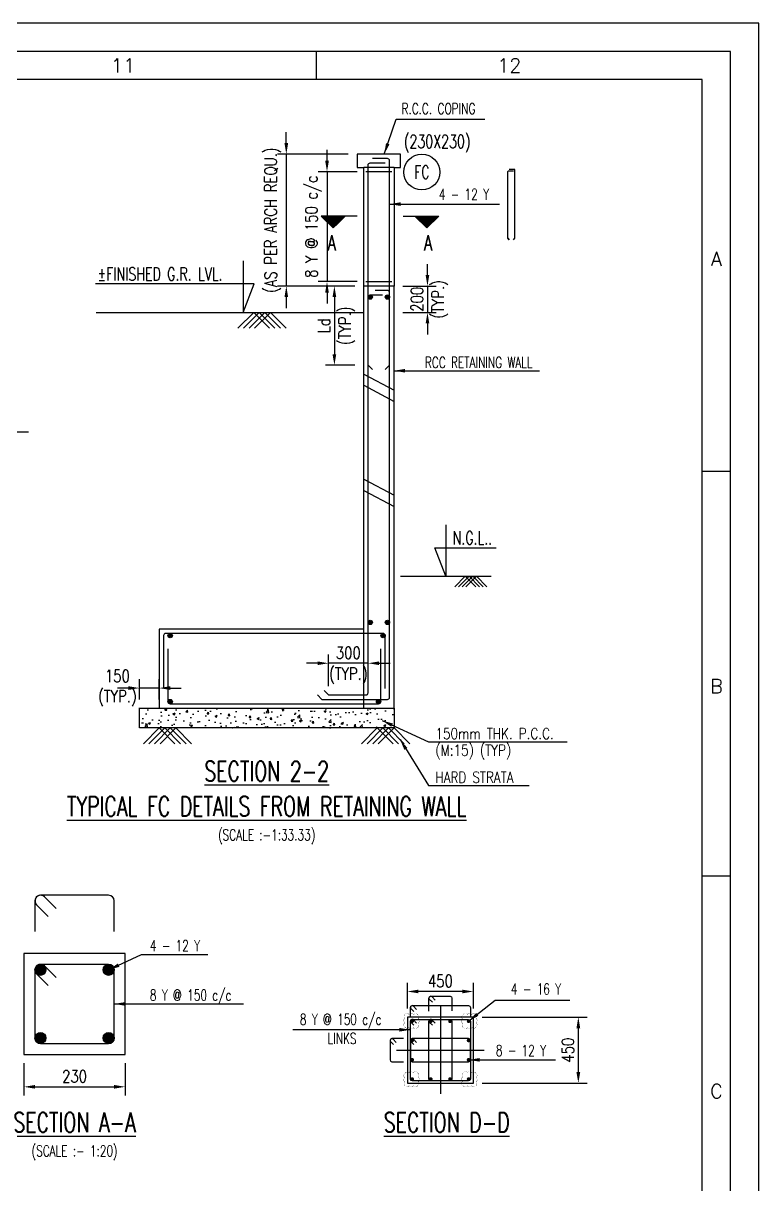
# Model space of a CAD drawing. Extents: x 455722 to 1142355, y -625363 to -272741.
# Drawn here: x 737893 to 754616, y -306790 to -280373 of the extents above; entities that cross this region are included whole.
import ezdxf
from ezdxf.enums import TextEntityAlignment as Align
from ezdxf.lldxf.tags import DXFTag

# ---------------------------------------------------------------- set-up
doc = ezdxf.new("R2010")
doc.units = 0
doc.header["$LTSCALE"] = 500
doc.header["$MEASUREMENT"] = 0
doc.layers.get('DEFPOINTS').update_dxf_attribs({"color": 4})
for name, color, linetype in [('COLUMN', 1, 'Continuous'), ('PNA', 10, 'Continuous'), ('S- PILE CAP', 4, 'Continuous'), ('S-COLUMN', 1, 'Continuous'), ('S-COLUMN CIRCLE', 9, 'Continuous'), ('S-COLUMN NO', 2, 'Continuous'), ('S-COLUMN SIZES', 2, 'Continuous'), ('S-CONCRET LINE', 4, 'Continuous'), ('S-DIM-1', 5, 'Continuous'), ('S-FOOTING', 4, 'Continuous'), ('S-LEVEL SECTION', 3, 'Continuous'), ('S-PCC', 9, 'Continuous'), ('S-REINFORCEMENT', 6, 'Continuous'), ('S-RETAINING WALL', 6, 'Continuous'), ('S-SECTION MARK', 1, 'Continuous'), ('S-STIRUPS)', 3, 'Continuous'), ('S-TEXT', 2, 'Continuous'), ('S-TEXT-1', 4, 'Continuous'), ('S-TITIL', 6, 'Continuous')]:
    doc.layers.add(name, color=color, linetype=linetype)
doc.layers.add('RIDE-PROFILE', color=8, linetype='Continuous', lineweight=25)
doc.styles.add('ROMANS', font='r.shx', dxfattribs={"width": 0.8, "height": 275, "bigfont": 'bigfont.shx'})
tags = doc.linetypes.add('CENTER', pattern=[2, 1.25, -0.25, 0.25, -0.25]).pattern_tags.tags
tags[10:11] = [DXFTag(74, 4), DXFTag(75, 0), DXFTag(340, '0'), DXFTag(46, 1.0), DXFTag(50, 0.0), DXFTag(44, 0.0), DXFTag(45, 0.0)]
tags[8:9] = [DXFTag(74, 4), DXFTag(75, 0), DXFTag(340, '0'), DXFTag(46, 1.0), DXFTag(50, 0.0), DXFTag(44, 0.0), DXFTag(45, 0.0)]
tags[6:7] = [DXFTag(74, 4), DXFTag(75, 0), DXFTag(340, '0'), DXFTag(46, 1.0), DXFTag(50, 0.0), DXFTag(44, 0.0), DXFTag(45, 0.0)]
tags[4:5] = [DXFTag(74, 4), DXFTag(75, 0), DXFTag(340, '0'), DXFTag(46, 1.0), DXFTag(50, 0.0), DXFTag(44, 0.0), DXFTag(45, 0.0)]
tags = doc.linetypes.add('HIDDEN', pattern=[0.375, 0.25, -0.125]).pattern_tags.tags
tags[6:7] = [DXFTag(74, 4), DXFTag(75, 0), DXFTag(340, '0'), DXFTag(46, 1.0), DXFTag(50, 0.0), DXFTag(44, 0.0), DXFTag(45, 0.0)]
tags[4:5] = [DXFTag(74, 4), DXFTag(75, 0), DXFTag(340, '0'), DXFTag(46, 1.0), DXFTag(50, 0.0), DXFTag(44, 0.0), DXFTag(45, 0.0)]
doc.dimstyles.new('dim10', dxfattribs={"dimtxt": 250, "dimasz": 250, "dimexe": 200, "dimexo": 200, "dimgap": 100, "dimtad": 1, "dimdec": 0, "dimlfac": 0.1, "dimzin": 0, "dimdsep": 46, "dimtxsty": 'ROMANS', "dimcen": 0, "dimclrd": 5, "dimclre": 5, "dimclrt": 4, "dimadec": 0, "dimazin": 0, "dimtfac": 1, "dimtdec": 0, "dimtix": 1, "dimtofl": 0, "dimtmove": 2, "dimatfit": 3, "dimfxl": 0, "dimtolj": 1, "dimtzin": 0, "dimlwd": -1, "dimlwe": -1, "dimarcsym": 0})
doc.dimstyles.new('dim100', dxfattribs={"dimtxt": 250, "dimasz": 250, "dimexe": 200, "dimexo": 200, "dimgap": 100, "dimtad": 1, "dimdec": 0, "dimzin": 0, "dimdsep": 46, "dimtxsty": 'ROMANS', "dimcen": 0, "dimclrd": 5, "dimclre": 5, "dimclrt": 4, "dimadec": 0, "dimazin": 0, "dimtfac": 1, "dimtdec": 0, "dimtix": 1, "dimtofl": 0, "dimtmove": 2, "dimatfit": 3, "dimfxl": 0, "dimtolj": 1, "dimtzin": 0, "dimlwd": -1, "dimlwe": -1, "dimarcsym": 0})
doc.dimstyles.new('dim25', dxfattribs={"dimtxt": 250, "dimasz": 250, "dimexe": 200, "dimexo": 200, "dimgap": 100, "dimtad": 1, "dimdec": 0, "dimlfac": 0.25, "dimzin": 0, "dimdsep": 46, "dimtxsty": 'ROMANS', "dimcen": 0, "dimclrd": 5, "dimclre": 5, "dimclrt": 4, "dimadec": 0, "dimazin": 0, "dimtfac": 1, "dimtdec": 0, "dimtix": 1, "dimtofl": 0, "dimtmove": 2, "dimatfit": 3, "dimfxl": 0, "dimtolj": 1, "dimtzin": 0, "dimlwd": -1, "dimlwe": -1, "dimarcsym": 0})
doc.dimstyles.new('dim33.33', dxfattribs={"dimtxt": 250, "dimasz": 250, "dimexe": 200, "dimexo": 200, "dimgap": 100, "dimtad": 1, "dimdec": 0, "dimlfac": 0.333331, "dimzin": 0, "dimdsep": 46, "dimtxsty": 'ROMANS', "dimcen": 0, "dimclrd": 5, "dimclre": 5, "dimclrt": 4, "dimadec": 0, "dimazin": 0, "dimtfac": 1, "dimtdec": 0, "dimtix": 1, "dimtofl": 0, "dimtmove": 2, "dimatfit": 3, "dimfxl": 0, "dimtolj": 1, "dimtzin": 0, "dimlwd": -1, "dimlwe": -1, "dimarcsym": 0})

# ---------------------------------------------------------------- blocks, each defined once
blk = doc.blocks.new('SHEET')
at = {"elevation": -8, "flags": 128}
blk.add_lwpolyline([(674017, -125881), (763101, -125881), (763101, -63214), (674017, -63214)], close=True, dxfattribs=at)
at = {"layer": 'PNA'}
for p, q in [((754795, -63743, -8), (754795, -64273, -8)), ((762042, -71620, -8), (762572, -71620, -8)), ((762042, -79220, -8), (762572, -79220, -8))]:
    blk.add_line(p, q, dxfattribs=at)
at = {"layer": 'PNA', "color": 1, "elevation": -8}
for points in [[(675076, -125351), (762572, -125351), (762572, -63743), (675076, -63743)], [(676135, -124822), (762042, -124822), (762042, -64273), (676135, -64273)]]:
    blk.add_lwpolyline(points, close=True, dxfattribs=at)
at = {"layer": 'PNA', "style": 'ROMANS'}
for s, height, p in [('11', 264.8, (751172, -64008, -8)), ('12', 264.8, (758419, -64008, -8)), ('A', 265, (762307, -67636, -8)), ('B', 265, (762307, -75660, -8)), ('C', 265, (762307, -83260, -8))]:
    blk.add_text(s, height=height, dxfattribs=at).set_placement(p, align=Align.MIDDLE)
blk = doc.blocks.new('*D315')
at = {"layer": 'DEFPOINTS', "color": 0}
for p in [(737910, -301527), (737175, -303827), (737910, -303827)]:
    blk.add_point(p, dxfattribs=at)
at = {"layer": 'S-DIM-1', "color": 5}
for p, q in [((737710, -301527), (736975, -301527)), ((737175, -301777), (737175, -303577)), ((737710, -303827), (736975, -303827))]:
    blk.add_line(p, q, dxfattribs=at)
for points in [[(737134, -301777), (737217, -301777), (737175, -301527)], [(737134, -303577), (737217, -303577), (737175, -303827)]]:
    blk.add_solid(points, dxfattribs=at)
at = {"layer": 'S-DIM-1', "color": 4, "insert": (736938, -302677), "char_height": 275, "attachment_point": 5, "rotation": 90, "style": 'ROMANS'}
blk.add_mtext('\\A1;230', dxfattribs=at)
blk = doc.blocks.new('*D316')
at = {"layer": 'DEFPOINTS', "color": 0}
for p in [(737910, -303827), (740210, -303827), (740210, -304562)]:
    blk.add_point(p, dxfattribs=at)
at = {"layer": 'S-DIM-1', "color": 5}
for p, q in [((737910, -304027), (737910, -304762)), ((740210, -304027), (740210, -304762)), ((738160, -304562), (739960, -304562))]:
    blk.add_line(p, q, dxfattribs=at)
for points in [[(738160, -304520), (738160, -304603), (737910, -304562)], [(739960, -304520), (739960, -304603), (740210, -304562)]]:
    blk.add_solid(points, dxfattribs=at)
at = {"layer": 'S-DIM-1', "color": 4, "insert": (739060, -304324), "char_height": 275, "attachment_point": 5, "style": 'ROMANS'}
blk.add_mtext('\\A1;230', dxfattribs=at)
blk = doc.blocks.new('*D320')
at = {"layer": 'DEFPOINTS', "color": 0}
for p in [(745484, -283350), (743875, -286350), (745634, -286350)]:
    blk.add_point(p, dxfattribs=at)
at = {"layer": 'S-DIM-1', "color": 5, "lineweight": -3}
for p, q in [((743875, -283100), (743875, -282850)), ((743875, -283350), (743875, -286350)), ((743875, -286600), (743875, -286850))]:
    blk.add_line(p, q, dxfattribs=at)
at = {"layer": 'S-DIM-1', "color": 5}
for p, q in [((745284, -283350), (743675, -283350)), ((745434, -286350), (743675, -286350))]:
    blk.add_line(p, q, dxfattribs=at)
for points in [[(743833, -283100), (743916, -283100), (743875, -283350)], [(743833, -286600), (743916, -286600), (743875, -286350)]]:
    blk.add_solid(points, dxfattribs=at)
at = {"layer": 'S-DIM-1', "color": 4, "insert": (743565, -284850), "char_height": 275, "attachment_point": 5, "rotation": 90, "style": 'ROMANS'}
blk.add_mtext('\\A1;(AS PER ARCH REQU.)', dxfattribs=at)
blk = doc.blocks.new('*D321')
at = {"layer": 'DEFPOINTS', "color": 0}
for p in [(745684, -283750), (744800, -286250), (745684, -286250)]:
    blk.add_point(p, dxfattribs=at)
at = {"layer": 'S-DIM-1', "color": 5, "lineweight": -3}
for p, q in [((744800, -283500), (744800, -283250)), ((744800, -283750), (744800, -286250)), ((744800, -286500), (744800, -286750))]:
    blk.add_line(p, q, dxfattribs=at)
at = {"layer": 'S-DIM-1', "color": 5}
for p, q in [((745484, -283750), (744600, -283750)), ((745484, -286250), (744600, -286250))]:
    blk.add_line(p, q, dxfattribs=at)
for points in [[(744758, -283500), (744842, -283500), (744800, -283750)], [(744758, -286500), (744842, -286500), (744800, -286250)]]:
    blk.add_solid(points, dxfattribs=at)
at = {"layer": 'S-DIM-1', "color": 4, "insert": (744491, -285000), "char_height": 275, "attachment_point": 5, "rotation": 90, "style": 'ROMANS'}
blk.add_mtext('\\A1;8 Y @ 150 c/c', dxfattribs=at)
blk = doc.blocks.new('*D340')
at = {"layer": 'DEFPOINTS', "color": 0}
for p in [(744834, -294929), (745734, -295524), (744834, -295650)]:
    blk.add_point(p, dxfattribs=at)
at = {"layer": 'S-DIM-1', "color": 5}
for p, q in [((744834, -295450), (744834, -294729)), ((745734, -295324), (745734, -294729))]:
    blk.add_line(p, q, dxfattribs=at)
at = {"layer": 'S-DIM-1', "color": 5, "lineweight": -3}
for p, q in [((744584, -294929), (744334, -294929)), ((745734, -294929), (744834, -294929)), ((745984, -294929), (746234, -294929))]:
    blk.add_line(p, q, dxfattribs=at)
at = {"layer": 'S-DIM-1', "color": 5}
for points in [[(744584, -294887), (744584, -294970), (744834, -294929)], [(745984, -294887), (745984, -294970), (745734, -294929)]]:
    blk.add_solid(points, dxfattribs=at)
at = {"layer": 'S-DIM-1', "color": 4, "char_height": 275, "style": 'ROMANS'}
for s, insert, attachment_point in [('\\A1;300', (745284, -294829), 8), ('\\A1;(TYP.)', (745284, -295029), 2)]:
    blk.add_mtext(s, dxfattribs=dict(at, insert=insert, attachment_point=attachment_point))
blk = doc.blocks.new('*D341')
at = {"layer": 'DEFPOINTS', "color": 0}
for p in [(740534, -295493), (740534, -295950), (740984, -295950)]:
    blk.add_point(p, dxfattribs=at)
at = {"layer": 'S-DIM-1', "color": 5}
for p, q in [((740534, -295750), (740534, -295293)), ((740984, -295750), (740984, -295293))]:
    blk.add_line(p, q, dxfattribs=at)
at = {"layer": 'S-DIM-1', "color": 5, "lineweight": -3}
for p, q in [((740284, -295493), (740034, -295493)), ((740984, -295493), (740534, -295493)), ((741234, -295493), (741484, -295493))]:
    blk.add_line(p, q, dxfattribs=at)
at = {"layer": 'S-DIM-1', "color": 5}
for points in [[(740284, -295451), (740284, -295535), (740534, -295493)], [(741234, -295451), (741234, -295535), (740984, -295493)]]:
    blk.add_solid(points, dxfattribs=at)
at = {"layer": 'S-DIM-1', "color": 4, "insert": (740034, -295493), "char_height": 275, "attachment_point": 5, "style": 'ROMANS'}
blk.add_mtext('\\A1;150\\P(TYP.)', dxfattribs=at)
blk = doc.blocks.new('*D342')
at = {"layer": 'DEFPOINTS', "color": 0}
for p in [(746324, -286350, -1), (746324, -286950, -1), (747084, -286950)]:
    blk.add_point(p, dxfattribs=at)
at = {"layer": 'S-DIM-1', "color": 5, "lineweight": -3}
for p, q in [((747084, -286100), (747084, -285850)), ((747084, -286350), (747084, -286950)), ((747084, -287200), (747084, -287450))]:
    blk.add_line(p, q, dxfattribs=at)
at = {"layer": 'S-DIM-1', "color": 5}
for p, q in [((746524, -286350), (747284, -286350)), ((746524, -286950), (747284, -286950))]:
    blk.add_line(p, q, dxfattribs=at)
for points in [[(747042, -286100), (747125, -286100), (747084, -286350)], [(747042, -287200), (747125, -287200), (747084, -286950)]]:
    blk.add_solid(points, dxfattribs=at)
at = {"layer": 'S-DIM-1', "color": 4, "char_height": 275, "rotation": 90, "style": 'ROMANS'}
for s, insert, attachment_point in [('\\A1;(TYP.)', (747184, -286650), 2), ('\\A1;200', (746984, -286650), 8)]:
    blk.add_mtext(s, dxfattribs=dict(at, insert=insert, attachment_point=attachment_point))
blk = doc.blocks.new('*D343')
at = {"layer": 'DEFPOINTS', "color": 0}
for p in [(745634, -286350), (744968, -288150), (745634, -288150)]:
    blk.add_point(p, dxfattribs=at)
at = {"layer": 'S-DIM-1', "color": 5}
for p, q in [((745434, -286350), (744768, -286350)), ((745434, -288150), (744768, -288150))]:
    blk.add_line(p, q, dxfattribs=at)
at = {"layer": 'S-DIM-1', "color": 5, "lineweight": -3}
blk.add_line((744968, -286600), (744968, -287900), dxfattribs=at)
at = {"layer": 'S-DIM-1', "color": 5}
for points in [[(744926, -286600), (745010, -286600), (744968, -286350)], [(744926, -287900), (745010, -287900), (744968, -288150)]]:
    blk.add_solid(points, dxfattribs=at)
at = {"layer": 'S-DIM-1', "color": 4, "char_height": 275, "rotation": 90, "style": 'ROMANS'}
for s, insert, attachment_point in [('\\A1;(TYP.)', (745068, -287250), 2), ('\\A1;Ld', (744868, -287250), 8)]:
    blk.add_mtext(s, dxfattribs=dict(at, insert=insert, attachment_point=attachment_point))
blk = doc.blocks.new('*D359')
at = {"layer": 'DEFPOINTS', "color": 0}
for p in [(746628, -302394), (746628, -302978), (748128, -302978)]:
    blk.add_point(p, dxfattribs=at)
at = {"layer": 'S-DIM-1', "color": 5}
for p, q in [((746628, -302778), (746628, -302194)), ((748128, -302778), (748128, -302194)), ((747878, -302394), (746878, -302394))]:
    blk.add_line(p, q, dxfattribs=at)
for points in [[(746878, -302352), (746878, -302435), (746628, -302394)], [(747878, -302352), (747878, -302435), (748128, -302394)]]:
    blk.add_solid(points, dxfattribs=at)
at = {"layer": 'S-DIM-1', "color": 4, "insert": (747378, -302156), "char_height": 275, "attachment_point": 5, "style": 'ROMANS'}
blk.add_mtext('\\A1;450', dxfattribs=at)
blk = doc.blocks.new('*D360')
at = {"layer": 'DEFPOINTS', "color": 0}
for p in [(748128, -302978), (748128, -304478), (750514, -304478)]:
    blk.add_point(p, dxfattribs=at)
at = {"layer": 'S-DIM-1', "color": 5}
for p, q in [((748328, -302978), (750714, -302978)), ((750514, -303228), (750514, -304228)), ((748328, -304478), (750714, -304478))]:
    blk.add_line(p, q, dxfattribs=at)
for points in [[(750472, -303228), (750556, -303228), (750514, -302978)], [(750472, -304228), (750556, -304228), (750514, -304478)]]:
    blk.add_solid(points, dxfattribs=at)
at = {"layer": 'S-DIM-1', "color": 4, "insert": (750277, -303728), "char_height": 275, "attachment_point": 5, "rotation": 90, "style": 'ROMANS'}
blk.add_mtext('\\A1;450', dxfattribs=at)

msp = doc.modelspace()

# ---------------------------------------------------------------- hatches: boundary and pattern name
at = {"layer": 'S-PCC', "linetype": 'ByBlock'}
h = msp.add_hatch(dxfattribs=at)
h.set_pattern_fill('AR-CONC,_O', color=256, scale=66.666667)
h.set_pattern_definition([(50, (-16355883.76, 115376.9), (478.173455, -41.834757), [50, -550]), (355, (-16355883.76, 115376.9), (-92.500889, 501.461422), [40, -440]), (100.4514445, (-16355843.9, 115373.4), (385.672564, 459.626661), [42.493461, -467.428075]), (46.1842, (-16355883.76, 115510.23), (711.49422, -110.346187), [75, -825]), (96.6356355, (-16355824.5, 115501.04), (623.107964, 649.4124), [63.740228, -701.142507]), (351.184164, (-16355883.76, 115510.2), (623.107963, 649.4124), [60, -660]), (21, (-16355817.1, 115476.9), (397.938035, -268.412594), [50, -550]), (326, (-16355817.1, 115476.9), (162.210221, 483.433363), [40, -440]), (71.4514447, (-16355783.93, 115454.53), (560.148251, 215.020769), [42.49346, -467.428075]), (37.5, (-16355883.76, 115376.9), (8.1065702, 221.9292359), [0, -434.6666667, 0, -446.6666667, 0, -441.6666667]), (7.5, (-16355883.76, 115376.9), (175.3796916, 262.9411413), [0, -254.6666667, 0, -424.6666667, 0, -168.3333333]), (327.5, (-16356032.43, 115376.9), (355.8816241, -15.0365812), [0, -166.6666667, 0, -520, 0, -690]), (317.5, (-16356099.1, 115376.9), (388.7907796, 66.736655), [0, -216.6666667, 0, -345.3333333, 0, -490])])
h.paths.add_polyline_path([(740533.664, -296400.322), (740533.664, -295950.322), (746323.664, -295950.322), (746323.664, -296400.322)])
at = {"layer": 'S-SECTION MARK', "ltscale": 5}
h = msp.add_hatch(dxfattribs=at)
h.set_pattern_fill('ANSI31', color=256, scale=172.406964, angle=180, style=0)
h.set_pattern_definition([(225, (821719.792, -282922.888), (15.2387667, -15.2387667), [])])
h.paths.add_polyline_path([(744942.671, -285028.995), (744670.806, -284761.866), (745214.537, -284761.866)])
h = msp.add_hatch(dxfattribs=at)
h.set_pattern_fill('ANSI31', color=256, scale=172.406964, angle=180, style=0)
h.set_pattern_definition([(225, (821665.794, -282922.888), (15.2387667, -15.2387667), [])])
h.paths.add_polyline_path([(747068.654, -285028.995), (747340.519, -284761.866), (746796.788, -284761.866)])

# ---------------------------------------------------------------- linework, layer by layer
at = {"ltscale": 0.3}
for points in [[(746570.543, -302921.566, 0, 10, -0.52056705), (746670.543, -302921.566, 0, 10, -0.52056705), (746770.543, -302921.566, 0, 10, -0.52056705), (746868.043, -302924.066, 0, 10, -0.52056705), (746868.043, -303024.066, 0, 10, -0.52056705), (746868.043, -303124.066, 0, 10, -0.52056705), (746857.543, -303213.566, 0, 10, -0.52056705), (746757.543, -303213.566, 0, 10, -0.52056705), (746657.543, -303213.566, 0, 10, -0.52056705), (746570.543, -303200.566, 0, 10, -0.52056705), (746570.543, -303100.566, 0, 10, -0.52056705), (746570.543, -303000.566, 0, 10, -0.52056705)], [(748186.439, -302921.566, 0, 10, 0.52056705), (748086.439, -302921.566, 0, 10, 0.52056705), (747986.439, -302921.566, 0, 10, 0.52056705), (747888.939, -302924.066, 0, 10, 0.52056705), (747888.939, -303024.066, 0, 10, 0.52056705), (747888.939, -303124.066, 0, 10, 0.52056705), (747899.439, -303213.566, 0, 10, 0.52056705), (747999.439, -303213.566, 0, 10, 0.52056705), (748099.439, -303213.566, 0, 10, 0.52056705), (748186.439, -303200.566, 0, 10, 0.52056705), (748186.439, -303100.566, 0, 10, 0.52056705), (748186.439, -303000.566, 0, 10, 0.52056705)], [(746570.543, -304533.899, 0, 10, 0.52056705), (746670.543, -304533.899, 0, 10, 0.52056705), (746770.543, -304533.899, 0, 10, 0.52056705), (746868.043, -304531.399, 0, 10, 0.52056705), (746868.043, -304431.399, 0, 10, 0.52056705), (746868.043, -304331.399, 0, 10, 0.52056705), (746857.543, -304241.899, 0, 10, 0.52056705), (746757.543, -304241.899, 0, 10, 0.52056705), (746657.543, -304241.899, 0, 10, 0.52056705), (746570.543, -304254.899, 0, 10, 0.52056705), (746570.543, -304354.899, 0, 10, 0.52056705), (746570.543, -304454.899, 0, 10, 0.52056705)], [(748186.439, -304533.899, 0, 10, -0.52056705), (748086.439, -304533.899, 0, 10, -0.52056705), (747986.439, -304533.899, 0, 10, -0.52056705), (747888.939, -304531.399, 0, 10, -0.52056705), (747888.939, -304431.399, 0, 10, -0.52056705), (747888.939, -304331.399, 0, 10, -0.52056705), (747899.439, -304241.899, 0, 10, -0.52056705), (747999.439, -304241.899, 0, 10, -0.52056705), (748099.439, -304241.899, 0, 10, -0.52056705), (748186.439, -304254.899, 0, 10, -0.52056705), (748186.439, -304354.899, 0, 10, -0.52056705), (748186.439, -304454.899, 0, 10, -0.52056705)]]:
    msp.add_lwpolyline(points, format="xyseb", close=True, dxfattribs=at)
at = {"layer": 'COLUMN', "linetype": 'Continuous'}
msp.add_lwpolyline([(746628.491, -304477.733), (748128.491, -304477.733), (748128.491, -302977.733), (746628.491, -302977.733)], close=True, dxfattribs=at)
at = {"layer": 'RIDE-PROFILE', "color": 2, "linetype": 'HIDDEN', "ltscale": 1000}
for p, q in [((745633.664, -288350.322, 9.84), (746323.664, -288717.666, 9.84)), ((745633.664, -288605.222, 9.84), (746323.664, -288972.565, 9.84)), ((745633.664, -290741.237, 6.64), (746323.664, -291108.581, 6.64)), ((745633.664, -290996.136, 6.64), (746323.664, -291363.48, 6.64))]:
    msp.add_line(p, q, dxfattribs=at)
at = {"layer": 'S- PILE CAP', "color": 8, "linetype": 'HIDDEN', "ltscale": 1500}
msp.add_line((745633.664, -295950.322, 10.64), (745633.664, -294150.322, 10.64), dxfattribs=at)
at = {"layer": 'S-COLUMN', "color": 4}
msp.add_line((745633.664, -286311.318, 10.64), (745633.664, -283650.322, 10.64), dxfattribs=at)
at = {"layer": 'S-COLUMN', "color": 8, "linetype": 'HIDDEN', "ltscale": 750}
msp.add_line((746323.664, -283650.322, 10.64), (745633.664, -283650.322, 10.64), dxfattribs=at)
at = {"layer": 'S-COLUMN', "color": 4, "elevation": 10.64}
for points in [[(745633.664, -286350.322), (745633.664, -283650.322)], [(746323.664, -283650.322), (746323.664, -286350.322)]]:
    msp.add_lwpolyline(points, dxfattribs=at)
at = {"layer": 'S-COLUMN', "color": 4, "ltscale": 5}
msp.add_lwpolyline([(737910.447, -301526.733), (737910.447, -303826.733), (740210.447, -303826.733), (740210.447, -301526.733)], close=True, dxfattribs=at)
at = {"layer": 'S-COLUMN CIRCLE'}
msp.add_circle((746956.189, -283757.848, 10.64), 407.525, dxfattribs=at)
at = {"layer": 'S-CONCRET LINE', "elevation": 10.64}
for points in [[(745483.664, -283350.322), (745483.664, -283650.322), (745633.664, -283650.322)], [(746323.664, -283650.322), (746473.664, -283650.322), (746473.664, -283350.322), (745483.664, -283350.322)]]:
    msp.add_lwpolyline(points, dxfattribs=at)
at = {"layer": 'S-FOOTING', "elevation": 10.64}
msp.add_lwpolyline([(745633.664, -294150.322), (740983.664, -294150.322), (740983.664, -295950.322), (746323.664, -295950.322)], dxfattribs=at)
at = {"layer": 'S-LEVEL SECTION'}
for p, q in [((739554.801, -286950.322, 10.64), (745633.664, -286950.322, 10.64)), ((746473.664, -292950.322, 10.64), (748533.365, -292950.322, 10.64))]:
    msp.add_line(p, q, dxfattribs=at)
at = {"layer": 'S-LEVEL SECTION', "elevation": 10.64}
for points in [[(742895.011, -285779.923), (742895.011, -286950.322), (743145.011, -286300.322), (739534.382, -286300.322)], [(747503.515, -291779.923), (747503.515, -292950.322), (747253.515, -292300.322), (748647.246, -292300.322)]]:
    msp.add_lwpolyline(points, dxfattribs=at)
at = {"layer": 'S-PCC', "elevation": 10.64}
for points in [[(742774.739, -287308.295), (743132.712, -286950.322), (743490.684, -287308.295)], [(742901.301, -287308.295), (743259.274, -286950.322), (743617.247, -287308.295)], [(743027.864, -287308.295), (743385.837, -286950.322), (743743.809, -287308.295)], [(743154.426, -287308.295), (743512.399, -286950.322), (743870.372, -287308.295)], [(748183.347, -293188.971), (747944.698, -292950.322), (747706.049, -293188.971)], [(748267.722, -293188.971), (748029.073, -292950.322), (747790.424, -293188.971)], [(748352.097, -293188.971), (748113.448, -292950.322), (747874.799, -293188.971)], [(748436.472, -293188.971), (748197.823, -292950.322), (747959.174, -293188.971)], [(741341.637, -296758.295), (740983.664, -296400.322), (740625.691, -296758.295)], [(741468.199, -296758.295), (741110.226, -296400.322), (740752.254, -296758.295)], [(741594.762, -296758.295), (741236.789, -296400.322), (740878.816, -296758.295)], [(741721.324, -296758.295), (741363.351, -296400.322), (741005.379, -296758.295)], [(745586.004, -296758.295), (745943.976, -296400.322), (746301.949, -296758.295)], [(745712.566, -296758.295), (746070.539, -296400.322), (746428.512, -296758.295)], [(745839.129, -296758.295), (746197.101, -296400.322), (746555.074, -296758.295)], [(745965.691, -296758.295), (746323.664, -296400.322), (746681.637, -296758.295)]]:
    msp.add_lwpolyline(points, dxfattribs=at)
msp.add_lwpolyline([(740533.664, -296400.322), (740533.664, -295950.322), (746323.664, -295950.322), (746323.664, -296400.322)], close=True, dxfattribs=at)
at = {"layer": 'S-REINFORCEMENT', "color": 5, "ltscale": 10, "elevation": 10.64}
for points in [[(746123.664, -288250.322), (746223.664, -288150.322), (746223.664, -283500.322, 0.414213562), (746173.664, -283450.322), (745833.664, -283450.322)], [(745733.664, -288150.322), (745833.664, -288250.322), (745733.664, -288150.322), (745733.664, -283600.322, -0.414213562), (745783.664, -283550.322), (746123.664, -283550.322)], [(749040.164, -285296.185), (749073.497, -285262.851), (749073.497, -283712.851, 0.414213562), (749056.831, -283696.185), (748943.497, -283696.185)], [(748910.164, -285262.851), (748943.497, -285296.185), (748910.164, -285262.851), (748910.164, -283746.185, -0.414213562), (748926.831, -283729.518), (749040.164, -283729.518)], [(744583.664, -295650.322), (744683.664, -295750.322), (746173.664, -295750.322, 0.414213562), (746223.664, -295700.322), (746223.664, -286500.322, 0.414213562), (746173.664, -286450.322), (745893.664, -286450.322)], [(744733.664, -295550.322), (744833.664, -295650.322), (745683.664, -295650.322, 0.414213562), (745733.664, -295600.322), (745733.664, -286600.322, -0.414213562), (745783.664, -286550.322), (746063.664, -286550.322)], [(746123.664, -295500.322), (746123.664, -294300.322, 0.414213562), (746073.664, -294250.322), (741133.664, -294250.322, 0.414213562), (741083.664, -294300.322), (741083.664, -295500.322)], [(741183.664, -294600.322), (741183.664, -295800.322, 0.414213562), (741233.664, -295850.322), (745973.664, -295850.322, 0.414213562), (746023.664, -295800.322), (746023.664, -294600.322)]]:
    msp.add_lwpolyline(points, format="xyb", dxfattribs=at)
at = {"layer": 'S-REINFORCEMENT', "color": 5, "ltscale": 10, "const_width": 50, "elevation": 10.64}
for points in [[(745758.664, -286600.322, 1), (745808.664, -286600.322, 1)], [(746148.664, -286600.322, 1), (746198.664, -286600.322, 1)], [(745758.664, -294000.321, 1), (745808.664, -294000.321, 1)], [(746148.664, -294000.321, 1), (746198.664, -294000.321, 1)], [(741258.664, -294300.322, 1), (741208.664, -294300.322, 1)], [(746048.664, -294300.322, -1), (746098.664, -294300.322, -1)], [(741258.664, -295800.322, -1), (741208.664, -295800.322, -1)], [(745948.664, -295800.322, 1), (745998.664, -295800.322, 1)]]:
    msp.add_lwpolyline(points, format="xyb", close=True, dxfattribs=at)
at = {"layer": 'S-REINFORCEMENT', "color": 8, "const_width": 125}
for points in [[(738285.446, -301839.221, -1), (738285.446, -301964.221, -1)], [(739835.448, -301839.221, 1), (739835.448, -301964.221, 1)], [(738285.446, -303514.245, 1), (738285.446, -303389.245, 1)], [(739835.448, -303514.245, -1), (739835.448, -303389.245, -1)]]:
    msp.add_lwpolyline(points, format="xyb", close=True, dxfattribs=at)
at = {"layer": 'S-REINFORCEMENT', "color": 6, "const_width": 41.625}
for points in [[(746757.72, -303069.441, 1), (746716.012, -303069.441, 1)], [(747159.061, -303091.462, -1), (747159.061, -303049.754, -1)], [(747597.922, -303091.462, -1), (747597.922, -303049.754, -1)], [(747999.262, -303069.441, -1), (748040.97, -303069.441, -1)], [(746757.72, -303508.302, 1), (746716.012, -303508.302, 1)], [(747998.429, -303508.312, -1), (748040.137, -303508.312, -1)], [(746757.72, -303947.163, 1), (746716.012, -303947.163, 1)], [(747998.429, -303947.173, -1), (748040.137, -303947.173, -1)], [(746757.72, -304386.024, -1), (746716.012, -304386.024, -1)], [(747159.061, -304364.504, 1), (747159.061, -304406.212, 1)], [(747597.922, -304364.504, 1), (747597.922, -304406.212, 1)], [(747999.262, -304386.024, 1), (748040.97, -304386.024, 1)]]:
    msp.add_lwpolyline(points, format="xyb", close=True, dxfattribs=at)
at = {"layer": 'S-REINFORCEMENT', "color": 5, "ltscale": 10}
for centre in [(745783.664, -286600.322, 10.64), (746173.664, -286600.322, 10.64), (745783.664, -294000.321, 10.64), (746173.664, -294000.321, 10.64), (741233.664, -294300.322, 10.64), (746073.664, -294300.322, 10.64), (741233.664, -295800.322, 10.64), (745973.664, -295800.322, 10.64)]:
    msp.add_circle(centre, 50, dxfattribs=at)
at = {"layer": 'S-REINFORCEMENT', "color": 8}
for centre in [(738285.446, -301901.721), (739835.448, -301901.721), (738285.446, -303451.745), (739835.448, -303451.745)]:
    msp.add_circle(centre, 125, dxfattribs=at)
at = {"layer": 'S-RETAINING WALL', "color": 4}
msp.add_line((746323.664, -286350.322, 10.64), (745633.664, -286350.322, 10.64), dxfattribs=at)
at = {"layer": 'S-RETAINING WALL', "linetype": 'CENTER', "ltscale": 5}
for p, q in [((747378.491, -302736.317), (747378.491, -304719.148)), ((746380.817, -303727.733), (748376.165, -303727.733))]:
    msp.add_line(p, q, dxfattribs=at)
at = {"layer": 'S-RETAINING WALL', "color": 4, "elevation": 10.64}
for points in [[(745633.664, -294150.322), (745633.664, -286350.322)], [(746323.664, -295950.322), (746323.664, -286350.322)]]:
    msp.add_lwpolyline(points, dxfattribs=at)
at = {"layer": 'S-SECTION MARK'}
for p, q in [((745483.664, -284761.866, 10.64), (744670.806, -284761.866, 10.64)), ((744670.806, -284761.866, 10.64), (744942.671, -285028.995, 10.64)), ((745214.537, -284761.866, 10.64), (744942.671, -285028.995, 10.64)), ((746527.661, -284761.866, 10.64), (747340.519, -284761.866, 10.64)), ((746796.788, -284761.866, 10.64), (747068.654, -285028.995, 10.64)), ((747340.519, -284761.866, 10.64), (747068.654, -285028.995, 10.64))]:
    msp.add_line(p, q, dxfattribs=at)
at = {"layer": 'S-STIRUPS)', "color": 2, "ltscale": 750}
for p, q in [((746273.664, -283750.322, 10.64), (745683.664, -283750.322, 10.64)), ((746273.664, -286250.322, 10.64), (745683.664, -286250.322, 10.64))]:
    msp.add_line(p, q, dxfattribs=at)
at = {"layer": 'S-STIRUPS)', "color": 8}
for points in [[(739960.447, -301026.733), (739960.448, -300331.234, 0.414213562), (739835.448, -300206.234), (738285.448, -300206.233, 0.668179418), (738197.056, -300419.618), (738462.223, -300684.787)], [(738639, -300508.011), (738373.834, -300242.842, 0.668179418), (738160.447, -300331.233), (738160.447, -301026.733)], [(738639, -302078.5), (738373.834, -301813.331, 0.668179418), (738160.447, -301901.722), (738160.447, -303451.743, 0.414213562), (738285.447, -303576.743), (739835.447, -303576.744, 0.414213562), (739960.447, -303451.744), (739960.448, -301901.722, 0.414213562), (739835.448, -301776.722), (738285.448, -301776.722, 0.668179418), (738197.056, -301990.107), (738462.223, -302255.276)]]:
    msp.add_lwpolyline(points, format="xyb", dxfattribs=at)
at = {"layer": 'S-STIRUPS)', "linetype": 'ByBlock', "lineweight": -2, "ltscale": 20}
for points in [[(746695.213, -302951.566), (746695.158, -302756.566, -0.414213562), (746736.491, -302715.233), (748020.116, -302715.608, -0.414213562), (748061.449, -302756.941), (748061.505, -302951.566)], [(746834.268, -302803.391), (746768.331, -302729.688, 0.953205963), (746702.938, -302781.059), (746772.394, -302848.8)], [(747114.713, -302843.566), (747114.658, -302543.566, -0.414213562), (747155.991, -302502.233), (747599.616, -302502.608, -0.414213562), (747640.949, -302543.941), (747641.005, -302836.566)], [(747256.462, -302591.558), (747190.526, -302517.855, 0.953205963), (747125.133, -302569.225), (747194.588, -302636.966)], [(746834.268, -303115.891), (746768.331, -303042.188, 0.953205963), (746702.938, -303093.559), (746772.394, -303161.3)], [(747256.462, -303117.058), (747190.526, -303043.355, 0.953205963), (747125.133, -303094.725), (747194.588, -303162.466)], [(746541.043, -303463.791), (746275.839, -303463.712, 0.414213562), (746234.505, -303505.045), (746234.88, -303948.67, 0.414213562), (746276.214, -303990.004), (746541.043, -303990.083)], [(746373.616, -303554.753), (746307.68, -303481.049, 0.953205963), (746242.286, -303532.42), (746311.742, -303600.161)], [(746834.268, -303554.753), (746768.331, -303481.049, 0.953205963), (746702.938, -303532.42), (746772.394, -303600.161)]]:
    msp.add_lwpolyline(points, format="xyb", dxfattribs=at)
for points in [[(746736.491, -303027.733), (748020.116, -303028.108, -0.414213562), (748061.449, -303069.441), (748061.824, -304386.399, -0.414213562), (748020.491, -304427.733), (746736.866, -304427.358, -0.414213562), (746695.533, -304386.024), (746695.158, -303069.066, -0.414213562)], [(747155.991, -303027.733), (747599.616, -303028.108, -0.414213562), (747640.949, -303069.441), (747641.324, -304386.399, -0.414213562), (747599.991, -304427.733), (747156.366, -304427.358, -0.414213562), (747115.033, -304386.024), (747114.658, -303069.066, -0.414213562)], [(746695.157, -303505.045), (746695.532, -303948.67, 0.414213562), (746736.866, -303990.004), (748020.491, -303990.388, 0.414213562), (748061.824, -303949.055), (748061.449, -303505.43, 0.414213562), (748020.116, -303464.096), (746736.491, -303463.712, 0.414213562)]]:
    msp.add_lwpolyline(points, format="xyb", close=True, dxfattribs=at)

# ---------------------------------------------------------------- block references
at = {"xscale": 1.211507295708977, "yscale": 1.211507295708977, "zscale": 1.211507295708977}
msp.add_blockref('SHEET', (-169886.657, -203788.822, 9.11), dxfattribs=at)

# ---------------------------------------------------------------- texts
at = {"layer": 'S-COLUMN NO', "style": 'ROMANS', "width": 0.7}
msp.add_text('FC', height=300, dxfattribs=at).set_placement((746956.189, -283757.848, 10.64), align=Align.MIDDLE)
at = {"layer": 'S-COLUMN SIZES', "style": 'ROMANS', "width": 0.7}
msp.add_text('(230X230)', height=300, dxfattribs=at).set_placement((746548.664, -283062.99, 10.64), align=Align.MIDDLE_LEFT)
at = {"layer": 'S-LEVEL SECTION', "style": 'ROMANS', "width": 0.7}
for s, p in [('%%PFINISHED G.R. LVL.', (739581.145, -286075.322, 10.64)), ('N.G.L..', (747656.32, -292075.322, 10.64))]:
    msp.add_text(s, height=300, dxfattribs=at).set_placement(p, align=Align.MIDDLE_LEFT)
at = {"layer": 'S-SECTION MARK', "style": 'ROMANS', "width": 0.7}
for p in [(744909.728, -285365.126, 10.64), (747101.597, -285365.126, 10.64)]:
    msp.add_text('A', height=350, dxfattribs=at).set_placement(p, align=Align.MIDDLE)
at = {"layer": 'S-TEXT', "style": 'ROMANS', "width": 0.7}
for s, p in [('(SCALE :-1:33.33)', (743428.664, -298832.511, 10.64)), ('(SCALE :- 1:20)', (739060.447, -306019.971))]:
    msp.add_text(s, height=250, dxfattribs=at).set_placement(p, align=Align.MIDDLE_CENTER)
at = {"layer": 'S-TEXT-1', "style": 'ROMANS'}
for s, width, p in [('R.C.C. COPING', 0.7, (746494.164, -282316.068, 10.64)), ('4 - 12 Y', 0.7, (747342.998, -284261.366, 10.64)), ('RCC RETAINING WALL', 0.7, (747026.966, -288086.633, 10.64)), ('150mm THK. P.C.C.', 0.8, (747265.336, -296529.037, 200.226)), ('(M:15) (TYP)', 0.8, (747265.336, -296905.608, 200.226)), ('HARD STRATA ', 0.8, (747265.336, -297521.794, 200.226)), ('4 - 12 Y', 0.7, (740773.46, -301352.118)), ('8 Y @ 150 c/c', 0.7, (740773.46, -302476.733))]:
    msp.add_text(s, height=250, dxfattribs=dict(at, width=width)).set_placement(p, align=Align.MIDDLE_LEFT)
at = {"layer": 'S-TEXT-1', "style": 'ROMANS', "width": 0.7}
for s, p in [('4 - 16 Y', (749553.016, -302338.066)), ('8 Y @ 150 c/c', (745109.009, -303027.063)), ('LINKS', (745142, -303462.259)), ('8 - 12 Y', (749209.361, -303736.566))]:
    msp.add_text(s, height=250, dxfattribs=at).set_placement(p, align=Align.MIDDLE_CENTER)
at = {"layer": 'S-TITIL', "style": 'ROMANS', "width": 0.7}
for s, p in [('%%USECTION 2-2', (743428.664, -297382.511, 10.64)), ('%%UTYPICAL FC DETAILS FROM RETAINING WALL', (743428.664, -298182.511, 10.64)), ('%%USECTION A-A', (739060.447, -305369.971))]:
    msp.add_text(s, height=450, dxfattribs=at).set_placement(p, align=Align.MIDDLE_CENTER)
at = {"layer": 'S-TITIL', "color": 6, "style": 'ROMANS', "width": 0.7}
msp.add_text('%%USECTION D-D', height=450, dxfattribs=at).set_placement((747520.5, -305369.971), align=Align.MIDDLE_CENTER)

# ---------------------------------------------------------------- dimensions: what is measured, and where the dimension line sits
at = {"layer": 'S-DIM-1'}
for base, p1, p2, angle, text, override, picture, middle in [((743874.661, -286350.322, 10.64), (745483.664, -283350.322, 10.64), (745633.664, -286350.322, 10.64), 90, '(AS PER ARCH REQU.)', {"dimtofl": 1, "dimtmove": 0, "dimlwd": 65533}, '*D320', (743565.137, -284850.322, 10.64)), ((744800.161, -286250.322, 10.64), (745683.664, -283750.322, 10.64), (745683.664, -286250.322, 10.64), 90, '8 Y @ 150 c/c', {"dimtofl": 1, "dimtmove": 0, "dimlwd": 65533}, '*D321', (744490.637, -285000.322, 10.64)), ((747083.678, -286950.322, 11.893), (746323.664, -286350.322, 10.64), (746323.664, -286950.322, 10.64), 90, '<>\\X(TYP.)', {"dimtofl": 1, "dimtmove": 0, "dimlwd": 65533}, '*D342', (747083.678, -286650.322, 11.893)), ((744968.09, -288150.322, 10.64), (745633.664, -286350.322, 10.64), (745633.664, -288150.322, 10.64), 90, 'Ld\\X(TYP.)', {"dimtxt": 250, "dimasz": 250, "dimtofl": 1, "dimtmove": 0, "dimlwd": 65533}, '*D343', (744968.09, -287250.322, 10.64)), ((744833.664, -294928.619, 10.64), (745733.664, -295523.518, 10.64), (744833.664, -295650.322, 10.64), 180, '<>\\X(TYP.)', {"dimtxt": 250, "dimasz": 250, "dimtofl": 1, "dimtmove": 0, "dimlwd": 65533}, '*D340', (745283.664, -294928.619, 10.64))]:
    dim = msp.add_linear_dim(base=base, p1=p1, p2=p2, angle=angle, text=text, dimstyle='dim33.33', override=override, dxfattribs=at)
    dim.commit()
    dim.dimension.update_dxf_attribs({"geometry": picture, "text_midpoint": middle})
dim = msp.add_linear_dim(base=(740533.664, -295492.866, 10.64), p1=(740983.664, -295950.322, 10.64), p2=(740533.664, -295950.322, 10.64), angle=180, text='<>\\X(TYP.)', dimstyle='dim33.33', override={"dimtxt": 250, "dimasz": 250, "dimtofl": 1, "dimtmove": 1, "dimlwd": 65533}, dxfattribs=at)
dim.commit()
dim.dimension.update_dxf_attribs({"geometry": '*D341', "text_midpoint": (740033.664, -295492.866, 10.64), "dimtype": 160})
for base, p1, p2, angle, picture, middle in [((737175.358, -303826.733), (737910.447, -301526.733), (737910.447, -303826.733), 90, '*D315', (736937.858, -302676.733)), ((740210.447, -304561.821), (737910.447, -303826.733), (740210.447, -303826.733), 180, '*D316', (739060.447, -304324.321))]:
    dim = msp.add_linear_dim(base=base, p1=p1, p2=p2, angle=angle, dimstyle='dim10', dxfattribs=at)
    dim.commit()
    dim.dimension.update_dxf_attribs({"geometry": picture, "text_midpoint": middle})
dim = msp.add_linear_dim(base=(746628.491, -302393.819), p1=(748128.491, -302977.733), p2=(746628.491, -302977.733), text='450', dimstyle='dim33.33', dxfattribs=at)
dim.commit()
dim.dimension.update_dxf_attribs({"geometry": '*D359', "text_midpoint": (747378.491, -302156.319)})
dim = msp.add_linear_dim(base=(750514.092, -304477.733), p1=(748128.491, -302977.733), p2=(748128.491, -304477.733), angle=90, text='450', dimstyle='dim33.33', dxfattribs=at)
dim.commit()
dim.dimension.update_dxf_attribs({"geometry": '*D360', "text_midpoint": (750276.592, -303727.733)})

# ---------------------------------------------------------------- leaders
at = {"color": 1}
msp.add_leader([(734549.396, -289667.31, 9.84), (738009.679, -289667.31, 9.84)], dimstyle='dim100', override={"dimgap": 100, "dimtad": 0}, dxfattribs=at)
at = {"layer": 'S-CONCRET LINE', "linetype": 'ByBlock', "lineweight": -2, "ltscale": 20}
for points, override in [([(748020.116, -303069.441), (748625.629, -302590.179), (750324.247, -302590.179)], {"dimgap": 100, "dimtad": 0}), ([(748020.491, -303949.055), (749992.388, -303949.055)], {"dimtad": 0})]:
    msp.add_leader(points, dimstyle='dim100', override=override, dxfattribs=at)
at = {"layer": 'S-DIM-1'}
for points, dimstyle in [([(746099.555, -283350.322, 10.64), (746374.164, -282556.068, 10.64), (748386.661, -282556.068, 10.64)], 'dim33.33'), ([(746223.664, -284486.366, 10.64), (748719.86, -284486.366, 10.64)], 'dim100'), ([(746323.664, -288275.919, 10.64), (749629.828, -288275.919, 10.64)], 'dim100'), ([(746053.164, -296231.866, 10.64), (747109.664, -296717.322, 10.64), (750258.588, -296717.322, 10.64)], 'dim100'), ([(746461.586, -296664.807, 10.64), (747109.664, -297710.08, 10.64), (749396.588, -297710.08, 10.64)], 'dim100')]:
    msp.add_leader(points, dimstyle=dimstyle, dxfattribs=at)
for points, override in [([(739835.448, -301901.721), (740582.605, -301552.118), (742087.043, -301552.118)], {"dimgap": 100, "dimtad": 0}), ([(739960.447, -302676.733), (742902.018, -302676.733)], {"dimtad": 0})]:
    msp.add_leader(points, dimstyle='dim100', override=override, dxfattribs=at)
at = {"layer": 'S-REINFORCEMENT', "linetype": 'ByBlock', "lineweight": -2, "ltscale": 20}
msp.add_leader([(746695.158, -303264.792), (744022.247, -303264.792)], dimstyle='dim25', override={"dimgap": 100, "dimtad": 0, "dimfxl": 60}, dxfattribs=at)

doc.saveas('drawing.dxf')
